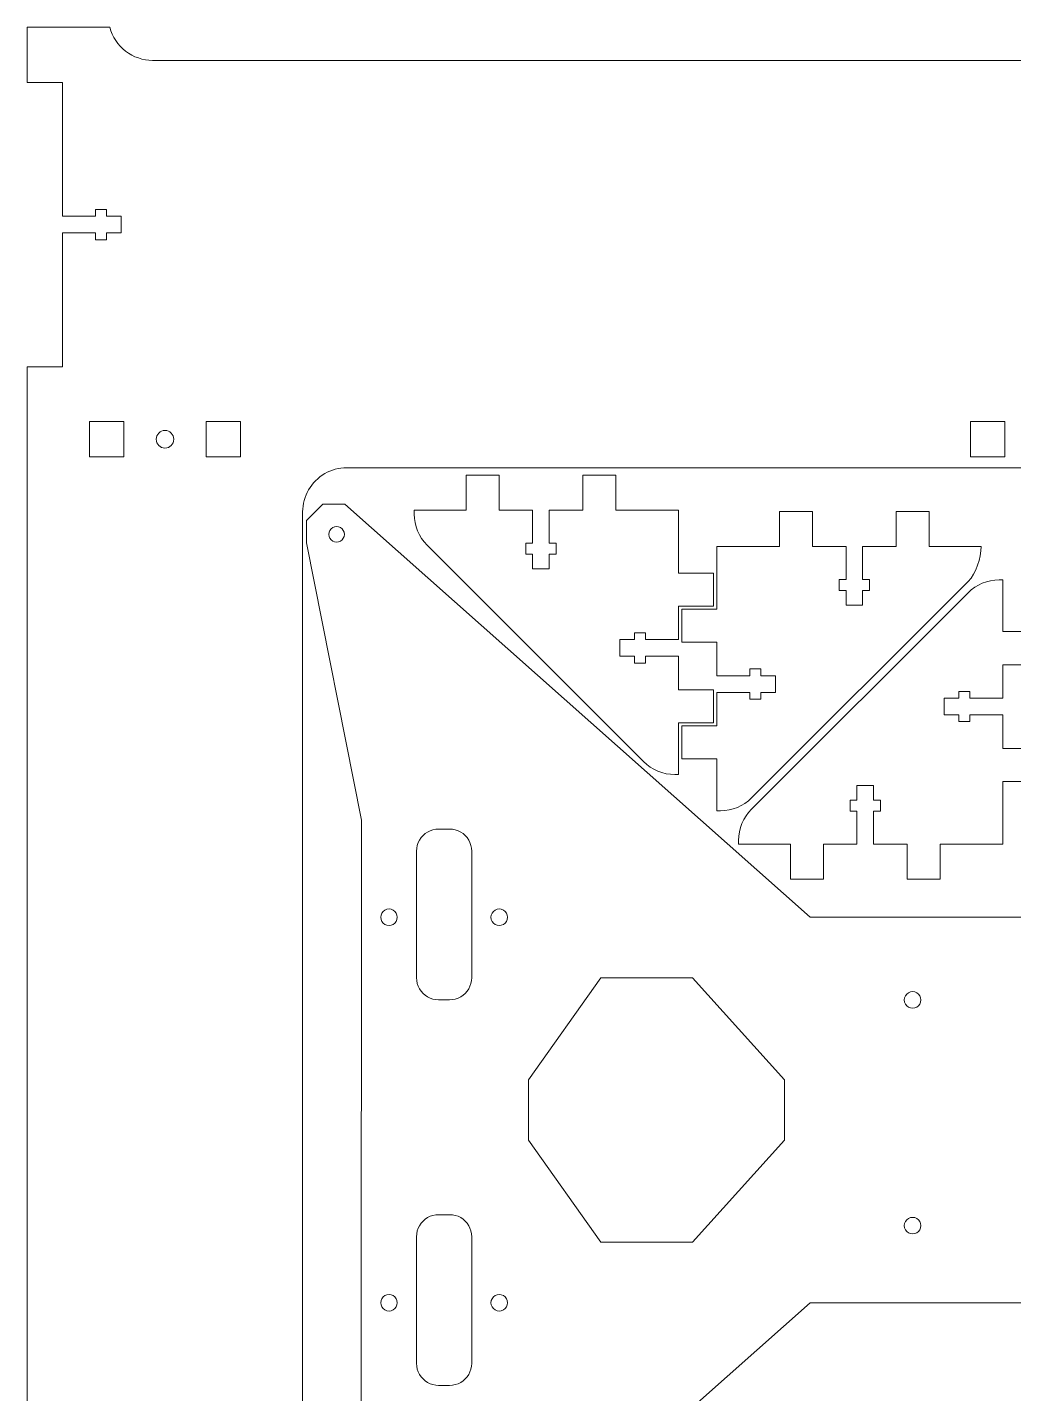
# Model space of a CAD drawing. Header units: inches. Extents: x -222 to 489, y -198 to 427.
# Drawn here: x -66.7 to 112.3, y 178.5 to 426.6 of the extents above; entities that cross this region are included whole.
import ezdxf

# ---------------------------------------------------------------- set-up
doc = ezdxf.new("R2010")
doc.units = ezdxf.units.IN
doc.header["$MEASUREMENT"] = 0

# ---------------------------------------------------------------- blocks, each defined once
blk = doc.blocks.new('block 89')
at = {"lineweight": 0}
blk.add_lwpolyline([(257.76, 346.59), (-8.77, 346.59)], dxfattribs=at)
blk = doc.blocks.new('block 90')
at = {"lineweight": 0}
blk.add_open_spline([(-8.77, 346.59), (-10.17, 346.59), (-11.56, 346.22), (-12.77, 345.52)], degree=3, dxfattribs=at)
blk = doc.blocks.new('block 91')
at = {"lineweight": 0}
blk.add_open_spline([(-12.77, 345.52), (-13.98, 344.82), (-15, 343.8), (-15.7, 342.59)], degree=3, dxfattribs=at)
blk = doc.blocks.new('block 92')
at = {"lineweight": 0}
blk.add_open_spline([(-15.7, 342.59), (-16.4, 341.38), (-16.77, 339.99), (-16.77, 338.59)], degree=3, dxfattribs=at)
blk = doc.blocks.new('block 93')
at = {"lineweight": 0}
blk.add_lwpolyline([(-16.77, 338.59), (-16.77, 124.69)], dxfattribs=at)
blk = doc.blocks.new('block 181')
at = {"lineweight": 0}
blk.add_lwpolyline([(-66.75, 364.93), (-66.75, 98.35)], dxfattribs=at)
blk = doc.blocks.new('block 182')
at = {"lineweight": 0}
blk.add_lwpolyline([(-66.75, 364.93), (-60.35, 364.93)], dxfattribs=at)
blk = doc.blocks.new('block 183')
at = {"lineweight": 0}
blk.add_lwpolyline([(-60.35, 364.93), (-60.35, 389.24)], dxfattribs=at)
blk = doc.blocks.new('block 184')
at = {"lineweight": 0}
blk.add_lwpolyline([(-54.35, 389.24), (-60.35, 389.24)], dxfattribs=at)
blk = doc.blocks.new('block 185')
at = {"lineweight": 0}
blk.add_lwpolyline([(-54.35, 387.99), (-54.35, 389.24)], dxfattribs=at)
blk = doc.blocks.new('block 186')
at = {"lineweight": 0}
blk.add_lwpolyline([(-52.35, 387.99), (-54.35, 387.99)], dxfattribs=at)
blk = doc.blocks.new('block 187')
at = {"lineweight": 0}
blk.add_lwpolyline([(-52.35, 389.24), (-52.35, 387.99)], dxfattribs=at)
blk = doc.blocks.new('block 188')
at = {"lineweight": 0}
blk.add_lwpolyline([(-49.71, 389.24), (-52.35, 389.24)], dxfattribs=at)
blk = doc.blocks.new('block 189')
at = {"lineweight": 0}
blk.add_lwpolyline([(-49.71, 389.24), (-49.71, 392.24)], dxfattribs=at)
blk = doc.blocks.new('block 190')
at = {"lineweight": 0}
blk.add_lwpolyline([(-49.71, 392.24), (-52.35, 392.24)], dxfattribs=at)
blk = doc.blocks.new('block 191')
at = {"lineweight": 0}
blk.add_lwpolyline([(-52.35, 392.24), (-52.35, 393.49)], dxfattribs=at)
blk = doc.blocks.new('block 192')
at = {"lineweight": 0}
blk.add_lwpolyline([(-52.35, 393.49), (-54.35, 393.49)], dxfattribs=at)
blk = doc.blocks.new('block 193')
at = {"lineweight": 0}
blk.add_lwpolyline([(-54.35, 393.49), (-54.35, 392.24)], dxfattribs=at)
blk = doc.blocks.new('block 194')
at = {"lineweight": 0}
blk.add_lwpolyline([(-54.35, 392.24), (-60.35, 392.24)], dxfattribs=at)
blk = doc.blocks.new('block 195')
at = {"lineweight": 0}
blk.add_lwpolyline([(-60.35, 392.24), (-60.35, 416.56)], dxfattribs=at)
blk = doc.blocks.new('block 196')
at = {"lineweight": 0}
blk.add_lwpolyline([(-66.75, 416.56), (-60.35, 416.56)], dxfattribs=at)
blk = doc.blocks.new('block 197')
at = {"lineweight": 0}
blk.add_lwpolyline([(-66.75, 426.55), (-66.75, 416.56)], dxfattribs=at)
blk = doc.blocks.new('block 198')
at = {"lineweight": 0}
blk.add_lwpolyline([(-51.75, 426.55), (-66.75, 426.55)], dxfattribs=at)
blk = doc.blocks.new('block 199')
at = {"lineweight": 0}
blk.add_open_spline([(-51.75, 426.55), (-51.32, 424.85), (-50.3, 423.3), (-48.91, 422.23)], degree=3, dxfattribs=at)
blk = doc.blocks.new('block 200')
at = {"lineweight": 0}
blk.add_open_spline([(-48.91, 422.23), (-47.52, 421.15), (-45.77, 420.55), (-44.01, 420.55)], degree=3, dxfattribs=at)
blk = doc.blocks.new('block 201')
at = {"lineweight": 0}
blk.add_lwpolyline([(239.02, 420.55), (-44.01, 420.55)], dxfattribs=at)
blk = doc.blocks.new('block 217')
at = {"lineweight": 0}
blk.add_lwpolyline([(-49.26, 348.56), (-55.45, 348.56)], dxfattribs=at)
blk = doc.blocks.new('block 218')
at = {"lineweight": 0}
blk.add_lwpolyline([(-49.26, 354.96), (-49.26, 348.56)], dxfattribs=at)
blk = doc.blocks.new('block 219')
at = {"lineweight": 0}
blk.add_lwpolyline([(-55.45, 354.96), (-49.26, 354.96)], dxfattribs=at)
blk = doc.blocks.new('block 220')
at = {"lineweight": 0}
blk.add_lwpolyline([(-55.45, 348.56), (-55.45, 354.96)], dxfattribs=at)
blk = doc.blocks.new('block 221')
at = {"lineweight": 0}
blk.add_lwpolyline([(-28.07, 354.96), (-28.07, 348.56)], dxfattribs=at)
blk = doc.blocks.new('block 222')
at = {"lineweight": 0}
blk.add_lwpolyline([(-34.26, 354.96), (-28.07, 354.96)], dxfattribs=at)
blk = doc.blocks.new('block 223')
at = {"lineweight": 0}
blk.add_lwpolyline([(-34.26, 348.56), (-34.26, 354.96)], dxfattribs=at)
blk = doc.blocks.new('block 224')
at = {"lineweight": 0}
blk.add_lwpolyline([(-28.07, 348.56), (-34.26, 348.56)], dxfattribs=at)
blk = doc.blocks.new('block 233')
at = {"lineweight": 0}
blk.add_lwpolyline([(110.67, 348.56), (104.47, 348.56)], dxfattribs=at)
blk = doc.blocks.new('block 234')
at = {"lineweight": 0}
blk.add_lwpolyline([(110.67, 354.96), (110.67, 348.56)], dxfattribs=at)
blk = doc.blocks.new('block 235')
at = {"lineweight": 0}
blk.add_lwpolyline([(104.47, 354.96), (110.67, 354.96)], dxfattribs=at)
blk = doc.blocks.new('block 236')
at = {"lineweight": 0}
blk.add_lwpolyline([(104.47, 348.56), (104.47, 354.96)], dxfattribs=at)
blk = doc.blocks.new('block 237')
at = {"lineweight": 0}
blk.add_open_spline([(-40.16, 351.76), (-40.16, 350.88), (-40.88, 350.17), (-41.76, 350.17), (-42.64, 350.17), (-43.35, 350.88), (-43.35, 351.76), (-43.35, 352.64), (-42.64, 353.36), (-41.76, 353.36), (-40.88, 353.36), (-40.16, 352.64), (-40.16, 351.76)], degree=3, knots=[0, 0, 0, 0, 1, 1, 1, 2, 2, 2, 3, 3, 3, 4, 4, 4, 4], dxfattribs=at)
blk = doc.blocks.new('block 315')
at = {"lineweight": 0}
blk.add_open_spline([(106.36, 332.3), (106.36, 332.3), (96.97, 332.3), (96.97, 332.3), (96.97, 332.3), (96.97, 338.64), (96.97, 338.64), (96.97, 338.64), (90.97, 338.64), (90.97, 338.64), (90.97, 338.64), (90.97, 332.3), (90.97, 332.3), (90.97, 332.3), (84.87, 332.3), (84.87, 332.3), (84.87, 332.3), (84.87, 326.3), (84.87, 326.3), (84.87, 326.3), (86.12, 326.3), (86.12, 326.3), (86.12, 326.3), (86.12, 324.3), (86.12, 324.3), (86.12, 324.3), (84.87, 324.3), (84.87, 324.3), (84.87, 324.3), (84.87, 321.65), (84.87, 321.65), (84.87, 321.65), (81.87, 321.65), (81.87, 321.65), (81.87, 321.65), (81.87, 324.3), (81.87, 324.3), (81.87, 324.3), (80.62, 324.3), (80.62, 324.3), (80.62, 324.3), (80.62, 326.3), (80.62, 326.3), (80.62, 326.3), (81.87, 326.3), (81.87, 326.3), (81.87, 326.3), (81.87, 332.3), (81.87, 332.3), (81.87, 332.3), (75.78, 332.3), (75.78, 332.3), (75.78, 332.3), (75.78, 338.64), (75.78, 338.64), (75.78, 338.64), (69.78, 338.64), (69.78, 338.64), (69.78, 338.64), (69.78, 332.3), (69.78, 332.3), (69.78, 332.3), (58.38, 332.3), (58.38, 332.3), (58.38, 332.3), (58.38, 320.9), (58.38, 320.9), (58.38, 320.9), (52.04, 320.9), (52.04, 320.9), (52.04, 320.9), (52.04, 314.91), (52.04, 314.91), (52.04, 314.91), (58.38, 314.91), (58.38, 314.91), (58.38, 314.91), (58.38, 308.81), (58.38, 308.81), (58.38, 308.81), (64.38, 308.81), (64.38, 308.81), (64.38, 308.81), (64.38, 310.06), (64.38, 310.06), (64.38, 310.06), (66.38, 310.06), (66.38, 310.06), (66.38, 310.06), (66.38, 308.81), (66.38, 308.81), (66.38, 308.81), (69.03, 308.81), (69.03, 308.81), (69.03, 308.81), (69.03, 305.81), (69.03, 305.81), (69.03, 305.81), (66.38, 305.81), (66.38, 305.81), (66.38, 305.81), (66.38, 304.56), (66.38, 304.56), (66.38, 304.56), (64.38, 304.56), (64.38, 304.56), (64.38, 304.56), (64.38, 305.81), (64.38, 305.81), (64.38, 305.81), (58.38, 305.81), (58.38, 305.81), (58.38, 305.81), (58.38, 299.71), (58.38, 299.71), (58.38, 299.71), (52.04, 299.71), (52.04, 299.71), (52.04, 299.71), (52.04, 293.72), (52.04, 293.72), (52.04, 293.72), (58.38, 293.72), (58.38, 293.72), (58.38, 293.72), (58.38, 284.32), (58.38, 284.32), (58.38, 284.32), (59.07, 284.32), (59.07, 284.32), (61.17, 284.31), (63.25, 285.17), (64.72, 286.66), (64.72, 286.66), (104.02, 325.96), (104.02, 325.96), (105.51, 327.43), (106.37, 330.2), (106.36, 332.3)], degree=3, knots=[0, 0, 0, 0, 1, 1, 1, 2, 2, 2, 3, 3, 3, 4, 4, 4, 5, 5, 5, 6, 6, 6, 7, 7, 7, 8, 8, 8, 9, 9, 9, 10, 10, 10, 11, 11, 11, 12, 12, 12, 13, 13, 13, 14, 14, 14, 15, 15, 15, 16, 16, 16, 17, 17, 17, 18, 18, 18, 19, 19, 19, 20, 20, 20, 21, 21, 21, 22, 22, 22, 23, 23, 23, 24, 24, 24, 25, 25, 25, 26, 26, 26, 27, 27, 27, 28, 28, 28, 29, 29, 29, 30, 30, 30, 31, 31, 31, 32, 32, 32, 33, 33, 33, 34, 34, 34, 35, 35, 35, 36, 36, 36, 37, 37, 37, 38, 38, 38, 39, 39, 39, 40, 40, 40, 41, 41, 41, 42, 42, 42, 43, 43, 43, 44, 44, 44, 45, 45, 45, 46, 46, 46, 46], dxfattribs=at)
blk = doc.blocks.new('block 314')
blk.add_blockref('block 315', (0, 0))
blk = doc.blocks.new('block 317')
at = {"lineweight": 0}
blk.add_open_spline([(110.34, 295.65), (110.34, 295.65), (110.34, 301.75), (110.34, 301.75), (110.34, 301.75), (104.34, 301.75), (104.34, 301.75), (104.34, 301.75), (104.34, 300.5), (104.34, 300.5), (104.34, 300.5), (102.34, 300.5), (102.34, 300.5), (102.34, 300.5), (102.34, 301.75), (102.34, 301.75), (102.34, 301.75), (99.69, 301.75), (99.69, 301.75), (99.69, 301.75), (99.69, 304.75), (99.69, 304.75), (99.69, 304.75), (102.34, 304.75), (102.34, 304.75), (102.34, 304.75), (102.34, 306), (102.34, 306), (102.34, 306), (104.34, 306), (104.34, 306), (104.34, 306), (104.34, 304.75), (104.34, 304.75), (104.34, 304.75), (110.34, 304.75), (110.34, 304.75), (110.34, 304.75), (110.34, 310.84), (110.34, 310.84), (110.34, 310.84), (116.69, 310.84), (116.69, 310.84), (116.69, 310.84), (116.69, 316.84), (116.69, 316.84), (116.69, 316.84), (110.34, 316.84), (110.34, 316.84), (110.34, 316.84), (110.34, 326.24), (110.34, 326.24), (110.34, 326.24), (109.65, 326.24), (109.65, 326.24), (107.56, 326.24), (105.47, 325.38), (104, 323.9), (104, 323.9), (64.7, 284.6), (64.7, 284.6), (63.22, 283.12), (62.35, 281.04), (62.36, 278.95), (62.36, 278.95), (62.36, 278.26), (62.36, 278.26), (62.36, 278.26), (71.76, 278.26), (71.76, 278.26), (71.76, 278.26), (71.76, 271.91), (71.76, 271.91), (71.76, 271.91), (77.75, 271.91), (77.75, 271.91), (77.75, 271.91), (77.75, 278.26), (77.75, 278.26), (77.75, 278.26), (83.85, 278.26), (83.85, 278.26), (83.85, 278.26), (83.85, 284.26), (83.85, 284.26), (83.85, 284.26), (82.6, 284.26), (82.6, 284.26), (82.6, 284.26), (82.6, 286.26), (82.6, 286.26), (82.6, 286.26), (83.85, 286.26), (83.85, 286.26), (83.85, 286.26), (83.85, 288.9), (83.85, 288.9), (83.85, 288.9), (86.85, 288.9), (86.85, 288.9), (86.85, 288.9), (86.85, 286.26), (86.85, 286.26), (86.85, 286.26), (88.1, 286.26), (88.1, 286.26), (88.1, 286.26), (88.1, 284.26), (88.1, 284.26), (88.1, 284.26), (86.85, 284.26), (86.85, 284.26), (86.85, 284.26), (86.85, 278.26), (86.85, 278.26), (86.85, 278.26), (92.95, 278.26), (92.95, 278.26), (92.95, 278.26), (92.95, 271.91), (92.95, 271.91), (92.95, 271.91), (98.94, 271.91), (98.94, 271.91), (98.94, 271.91), (98.94, 278.26), (98.94, 278.26), (98.94, 278.26), (110.34, 278.26), (110.34, 278.26), (110.34, 278.26), (110.34, 289.65), (110.34, 289.65), (110.34, 289.65), (116.69, 289.65), (116.69, 289.65), (116.69, 289.65), (116.69, 295.65), (116.69, 295.65), (116.69, 295.65), (110.34, 295.65), (110.34, 295.65)], degree=3, knots=[0, 0, 0, 0, 1, 1, 1, 2, 2, 2, 3, 3, 3, 4, 4, 4, 5, 5, 5, 6, 6, 6, 7, 7, 7, 8, 8, 8, 9, 9, 9, 10, 10, 10, 11, 11, 11, 12, 12, 12, 13, 13, 13, 14, 14, 14, 15, 15, 15, 16, 16, 16, 17, 17, 17, 18, 18, 18, 19, 19, 19, 20, 20, 20, 21, 21, 21, 22, 22, 22, 23, 23, 23, 24, 24, 24, 25, 25, 25, 26, 26, 26, 27, 27, 27, 28, 28, 28, 29, 29, 29, 30, 30, 30, 31, 31, 31, 32, 32, 32, 33, 33, 33, 34, 34, 34, 35, 35, 35, 36, 36, 36, 37, 37, 37, 38, 38, 38, 39, 39, 39, 40, 40, 40, 41, 41, 41, 42, 42, 42, 43, 43, 43, 44, 44, 44, 45, 45, 45, 46, 46, 46, 47, 47, 47, 47], dxfattribs=at)
blk = doc.blocks.new('block 316')
blk.add_blockref('block 317', (0, 0))
blk = doc.blocks.new('block 321')
at = {"lineweight": 0}
blk.add_open_spline([(51.46, 321.49), (51.46, 321.49), (51.46, 315.39), (51.46, 315.39), (51.46, 315.39), (45.46, 315.39), (45.46, 315.39), (45.46, 315.39), (45.46, 316.64), (45.46, 316.64), (45.46, 316.64), (43.46, 316.64), (43.46, 316.64), (43.46, 316.64), (43.46, 315.39), (43.46, 315.39), (43.46, 315.39), (40.81, 315.39), (40.81, 315.39), (40.81, 315.39), (40.81, 312.39), (40.81, 312.39), (40.81, 312.39), (43.46, 312.39), (43.46, 312.39), (43.46, 312.39), (43.46, 311.14), (43.46, 311.14), (43.46, 311.14), (45.46, 311.14), (45.46, 311.14), (45.46, 311.14), (45.46, 312.39), (45.46, 312.39), (45.46, 312.39), (51.46, 312.39), (51.46, 312.39), (51.46, 312.39), (51.46, 306.29), (51.46, 306.29), (51.46, 306.29), (57.8, 306.29), (57.8, 306.29), (57.8, 306.29), (57.8, 300.3), (57.8, 300.3), (57.8, 300.3), (51.46, 300.3), (51.46, 300.3), (51.46, 300.3), (51.46, 290.9), (51.46, 290.9), (51.46, 290.9), (50.77, 290.9), (50.77, 290.9), (48.68, 290.89), (46.59, 291.76), (45.12, 293.24), (45.12, 293.24), (5.82, 332.54), (5.82, 332.54), (4.33, 334.02), (3.47, 336.1), (3.48, 338.19), (3.48, 338.19), (3.48, 338.88), (3.48, 338.88), (3.48, 338.88), (12.88, 338.88), (12.88, 338.88), (12.88, 338.88), (12.88, 345.23), (12.88, 345.23), (12.88, 345.23), (18.87, 345.23), (18.87, 345.23), (18.87, 345.23), (18.87, 338.88), (18.87, 338.88), (18.87, 338.88), (24.97, 338.88), (24.97, 338.88), (24.97, 338.88), (24.97, 332.88), (24.97, 332.88), (24.97, 332.88), (23.72, 332.88), (23.72, 332.88), (23.72, 332.88), (23.72, 330.88), (23.72, 330.88), (23.72, 330.88), (24.97, 330.88), (24.97, 330.88), (24.97, 330.88), (24.97, 328.23), (24.97, 328.23), (24.97, 328.23), (27.97, 328.23), (27.97, 328.23), (27.97, 328.23), (27.97, 330.88), (27.97, 330.88), (27.97, 330.88), (29.22, 330.88), (29.22, 330.88), (29.22, 330.88), (29.22, 332.88), (29.22, 332.88), (29.22, 332.88), (27.97, 332.88), (27.97, 332.88), (27.97, 332.88), (27.97, 338.88), (27.97, 338.88), (27.97, 338.88), (34.07, 338.88), (34.07, 338.88), (34.07, 338.88), (34.07, 345.23), (34.07, 345.23), (34.07, 345.23), (40.06, 345.23), (40.06, 345.23), (40.06, 345.23), (40.06, 338.88), (40.06, 338.88), (40.06, 338.88), (51.46, 338.88), (51.46, 338.88), (51.46, 338.88), (51.46, 327.48), (51.46, 327.48), (51.46, 327.48), (57.8, 327.48), (57.8, 327.48), (57.8, 327.48), (57.8, 321.49), (57.8, 321.49), (57.8, 321.49), (51.46, 321.49), (51.46, 321.49)], degree=3, knots=[0, 0, 0, 0, 1, 1, 1, 2, 2, 2, 3, 3, 3, 4, 4, 4, 5, 5, 5, 6, 6, 6, 7, 7, 7, 8, 8, 8, 9, 9, 9, 10, 10, 10, 11, 11, 11, 12, 12, 12, 13, 13, 13, 14, 14, 14, 15, 15, 15, 16, 16, 16, 17, 17, 17, 18, 18, 18, 19, 19, 19, 20, 20, 20, 21, 21, 21, 22, 22, 22, 23, 23, 23, 24, 24, 24, 25, 25, 25, 26, 26, 26, 27, 27, 27, 28, 28, 28, 29, 29, 29, 30, 30, 30, 31, 31, 31, 32, 32, 32, 33, 33, 33, 34, 34, 34, 35, 35, 35, 36, 36, 36, 37, 37, 37, 38, 38, 38, 39, 39, 39, 40, 40, 40, 41, 41, 41, 42, 42, 42, 43, 43, 43, 44, 44, 44, 45, 45, 45, 46, 46, 46, 47, 47, 47, 47], dxfattribs=at)
blk = doc.blocks.new('block 320')
blk.add_blockref('block 321', (0, 0))
blk = doc.blocks.new('block 2')
for name in ['block 197', 'block 198', 'block 199', 'block 200', 'block 201', 'block 196', 'block 195', 'block 194', 'block 192', 'block 193', 'block 191', 'block 190', 'block 189', 'block 183', 'block 184', 'block 185', 'block 186', 'block 187', 'block 188', 'block 181', 'block 182', 'block 219', 'block 220', 'block 218', 'block 222', 'block 223', 'block 221', 'block 235', 'block 236', 'block 234', 'block 237', 'block 217', 'block 224', 'block 233', 'block 91', 'block 90', 'block 89', 'block 320', 'block 92', 'block 93', 'block 314', 'block 316']:
    blk.add_blockref(name, (0, 0))

msp = doc.modelspace()

# ---------------------------------------------------------------- linework, layer by layer
at = {"lineweight": 0}
for points in [[(-13.09, 339.99), (-16.09, 336.99)], [(-11.09, 339.99), (-13.09, 339.99)], [(-11.09, 339.99), (-11.02, 339.99)], [(-11.02, 339.99), (-9.09, 339.99)], [(-9.09, 339.99), (75.32, 264.99)], [(-16.09, 336.99), (-16.09, 334.99)], [(-16.09, 334.99), (-16.09, 332.99)], [(-11.96, 334.14), (-11.82, 333.8), (-11.59, 333.51), (-11.3, 333.29), (-10.97, 333.15), (-10.6, 333.1), (-10.24, 333.15), (-9.9, 333.29), (-9.61, 333.51), (-9.39, 333.8), (-9.25, 334.14), (-9.2, 334.5), (-9.25, 334.87), (-9.39, 335.2), (-9.61, 335.49), (-9.9, 335.72), (-10.24, 335.86), (-10.6, 335.9), (-10.93, 335.86), (-10.97, 335.86), (-11.3, 335.72), (-11.59, 335.49), (-11.82, 335.2), (-11.88, 335.05), (-11.96, 334.87), (-12, 334.5), (-11.96, 334.14)], [(-16.09, 332.99), (-6.09, 282.64)], [(-6.09, 282.64), (-6.13, 176.87)], [(10.43, 250.03), (10.94, 250.14), (11.44, 250.3), (11.91, 250.54), (12.34, 250.83), (12.73, 251.17), (13.08, 251.57), (13.37, 252), (13.6, 252.47), (13.77, 252.97), (13.87, 253.48), (13.91, 254), (13.91, 277), (13.87, 277.52), (13.77, 278.04), (13.6, 278.53), (13.37, 279), (13.08, 279.44), (12.73, 279.83), (12.34, 280.17), (11.91, 280.46), (11.44, 280.7), (10.94, 280.86), (10.43, 280.97), (9.91, 281), (7.91, 281), (7.38, 280.97), (6.87, 280.86), (6.38, 280.7), (5.91, 280.46), (5.47, 280.17), (5.08, 279.83), (4.73, 279.44), (4.44, 279), (4.21, 278.53), (4.04, 278.04), (3.94, 277.52), (3.91, 277), (3.91, 254), (3.94, 253.48), (4.04, 252.97), (4.21, 252.47), (4.44, 252), (4.73, 251.57), (5.08, 251.17), (5.47, 250.83), (5.91, 250.54), (6.38, 250.3), (6.87, 250.14), (7.38, 250.03), (7.91, 250), (9.91, 250), (10.43, 250.03)], [(-2.54, 265.38), (-2.59, 264.99), (-2.54, 264.6), (-2.39, 264.24), (-2.15, 263.93), (-1.84, 263.69), (-1.48, 263.54), (-1.09, 263.49), (-0.71, 263.54), (-0.34, 263.69), (-0.03, 263.93), (0.2, 264.24), (0.35, 264.6), (0.41, 264.99), (0.35, 265.38), (0.2, 265.74), (-0.03, 266.05), (-0.34, 266.29), (-0.71, 266.44), (-1.09, 266.49), (-1.48, 266.44), (-1.84, 266.29), (-2.15, 266.05), (-2.39, 265.74), (-2.54, 265.38)], [(17.61, 265.74), (17.46, 265.38)], [(17.85, 266.05), (17.61, 265.74)], [(18.16, 266.29), (17.85, 266.05)], [(18.52, 266.44), (18.16, 266.29)], [(18.91, 266.49), (18.52, 266.44)], [(19.29, 266.44), (18.91, 266.49)], [(19.66, 266.29), (19.29, 266.44)], [(19.97, 266.05), (19.66, 266.29)], [(20.2, 265.74), (19.97, 266.05)], [(20.36, 265.38), (20.2, 265.74)], [(17.46, 265.38), (17.41, 264.99)], [(17.41, 264.99), (17.46, 264.6)], [(17.46, 264.6), (17.61, 264.24)], [(17.61, 264.24), (17.85, 263.93)], [(17.85, 263.93), (18.16, 263.69)], [(18.16, 263.69), (18.52, 263.54)], [(18.52, 263.54), (18.91, 263.49)], [(18.91, 263.49), (19.29, 263.54)], [(19.29, 263.54), (19.66, 263.69)], [(19.66, 263.69), (19.97, 263.93)], [(19.97, 263.93), (20.2, 264.24)], [(20.2, 264.24), (20.36, 264.6)], [(20.41, 264.99), (20.36, 265.38)], [(20.36, 264.6), (20.41, 264.99)], [(171.91, 264.99), (75.32, 264.99)], [(54.06, 253.97), (54, 253.97), (70.67, 235.49), (70.67, 224.49), (54, 206.02), (37.34, 206.02), (24.2, 224.49), (24.2, 235.49), (37.34, 253.97), (54, 253.97)], [(92.49, 250.37), (92.64, 250.73), (92.88, 251.04), (93.19, 251.28), (93.55, 251.43), (93.91, 251.48), (93.94, 251.48), (94.33, 251.43), (94.69, 251.28), (95, 251.04), (95.24, 250.73), (95.39, 250.37), (95.44, 249.98), (95.39, 249.59), (95.24, 249.23), (95, 248.92), (94.69, 248.68), (94.33, 248.53), (93.94, 248.48), (93.91, 248.48), (93.55, 248.53), (93.19, 248.68), (92.88, 248.92), (92.64, 249.23), (92.49, 249.59), (92.44, 249.98), (92.49, 250.37)], [(13.91, 183.99), (13.87, 183.47), (13.77, 182.96), (13.6, 182.46), (13.37, 181.99), (13.08, 181.56), (12.73, 181.16), (12.34, 180.82), (11.91, 180.53), (11.44, 180.3), (10.94, 180.13), (10.43, 180.03), (9.91, 179.99), (7.91, 179.99), (7.38, 180.03), (6.87, 180.13), (6.38, 180.3), (5.91, 180.53), (5.47, 180.82), (5.08, 181.16), (4.73, 181.56), (4.44, 181.99), (4.21, 182.46), (4.04, 182.96), (3.94, 183.47), (3.91, 183.99), (3.91, 206.99), (3.94, 207.52), (4.04, 208.03), (4.21, 208.52), (4.44, 208.99), (4.73, 209.43), (5.08, 209.82), (5.47, 210.17), (5.91, 210.46), (6.38, 210.69), (6.87, 210.86), (7.38, 210.96), (7.91, 210.99), (9.91, 210.99), (10.43, 210.96), (10.94, 210.86), (11.44, 210.69), (11.91, 210.46), (12.34, 210.17), (12.73, 209.82), (13.08, 209.43), (13.37, 208.99), (13.6, 208.52), (13.77, 208.03), (13.87, 207.52), (13.91, 206.99), (13.91, 183.99)], [(92.49, 208.61), (92.64, 208.25), (92.88, 207.94), (93.19, 207.7), (93.55, 207.55), (93.91, 207.5), (93.94, 207.5), (94.33, 207.55), (94.69, 207.7), (95, 207.94), (95.24, 208.25), (95.39, 208.61), (95.44, 209), (95.39, 209.39), (95.24, 209.75), (95, 210.06), (94.69, 210.3), (94.33, 210.45), (93.94, 210.5), (93.91, 210.5), (93.55, 210.45), (93.19, 210.3), (92.88, 210.06), (92.64, 209.75), (92.49, 209.39), (92.44, 209), (92.49, 208.61)], [(0.35, 195.38), (0.41, 194.99), (0.35, 194.61), (0.2, 194.24), (-0.03, 193.93), (-0.34, 193.69), (-0.71, 193.54), (-1.09, 193.49), (-1.48, 193.54), (-1.84, 193.69), (-2.15, 193.93), (-2.39, 194.24), (-2.54, 194.61), (-2.59, 194.99), (-2.54, 195.38), (-2.39, 195.74), (-2.15, 196.05), (-1.84, 196.29), (-1.48, 196.44), (-1.09, 196.49), (-0.71, 196.44), (-0.34, 196.29), (-0.03, 196.05), (0.2, 195.74), (0.35, 195.38)], [(17.61, 194.24), (17.46, 194.61), (17.41, 194.99), (17.46, 195.38), (17.61, 195.74), (17.85, 196.05), (18.16, 196.29), (18.52, 196.44), (18.91, 196.49), (19.29, 196.44), (19.66, 196.29), (19.97, 196.05), (20.2, 195.74), (20.36, 195.38), (20.41, 194.99), (20.36, 194.61), (20.2, 194.24), (19.97, 193.93), (19.66, 193.69), (19.29, 193.54), (18.91, 193.49), (18.52, 193.54), (18.16, 193.69), (17.85, 193.93), (17.61, 194.24)], [(-9.09, 119.99), (75.32, 194.99)], [(171.91, 194.99), (75.32, 194.99)]]:
    msp.add_lwpolyline(points, dxfattribs=at)

# ---------------------------------------------------------------- block references
msp.add_blockref('block 2', (0, 0))

doc.saveas('drawing.dxf')
